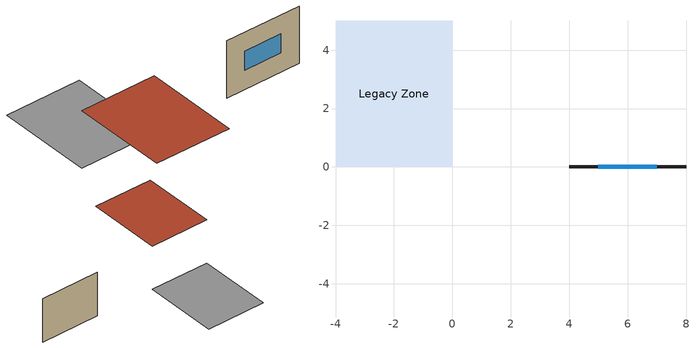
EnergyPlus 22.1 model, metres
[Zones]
Legacy Zone
 floor ground (Opaque): 0,5 0,0 -4,0 -4,5 z0
 wall outside (Opaque): 4,0 8,0 z0:3
 window (Glazing): 5,0 7,0 z1:2
 roof outside (Opaque): 0,-5 0,0 -4,0 -4,-5 z3
[Material:NoMass]
Rough Layer: Rough, 0.5
[WindowMaterial:SimpleGlazingSystem]
Simple Glass: 1.5, 0.4, 0.6
[Construction]
Opaque: Rough Layer
Glazing: Simple Glass
[Zone]
Legacy Zone: 0, 0, 0, 0, 1, 1
